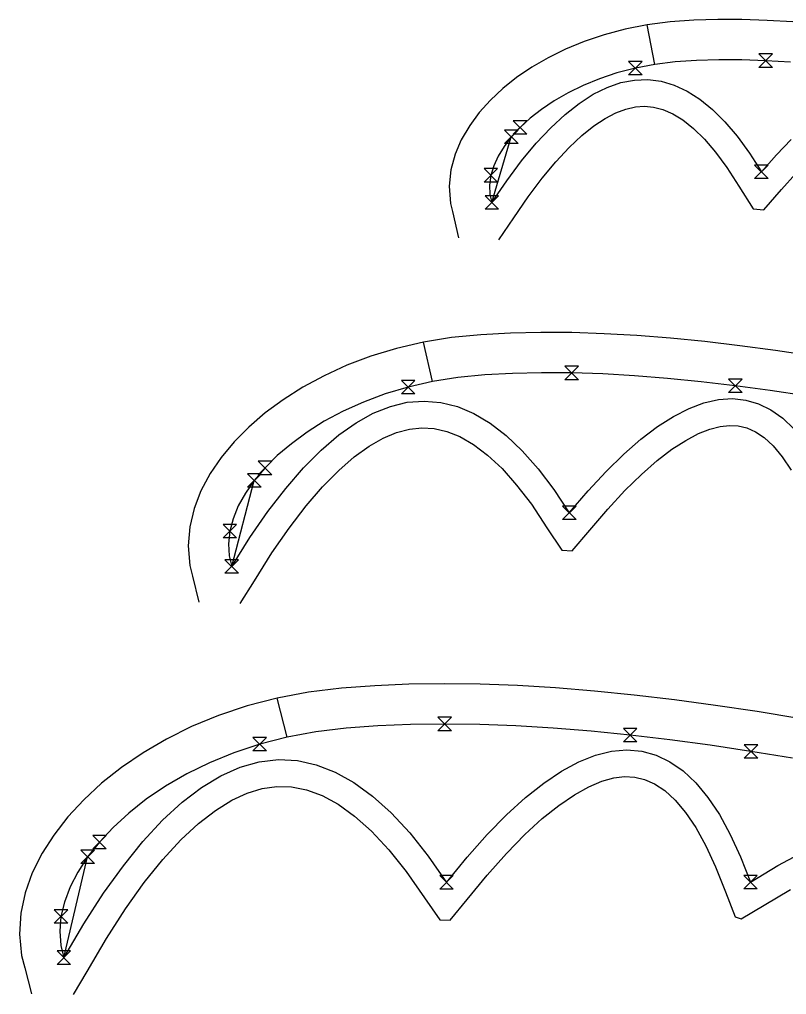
# Model space of a CAD drawing. Header units: metres. Extents: x -641 to 20, y -40 to 904.
# Drawn here: x -550.4 to -265.1, y 452.8 to 815.4 of the extents above; entities that cross this region are included whole.
import ezdxf

# ---------------------------------------------------------------- set-up
doc = ezdxf.new("R2010")
doc.units = ezdxf.units.M

msp = doc.modelspace()

# ---------------------------------------------------------------- linework, layer by layer
for p, q in [((-316.94, 813.48), (-325.11, 811.86)), ((-308.38, 814.6), (-316.94, 813.48)), ((-314.08, 798.76), (-316.94, 813.48)), ((-299.55, 815.22), (-308.38, 814.6)), ((-290.65, 815.44), (-299.55, 815.22)), ((-281.64, 815.41), (-290.65, 815.44)), ((-272.33, 815.11), (-281.64, 815.41)), ((-262.78, 814.56), (-272.33, 815.11)), ((-332.92, 809.78), (-340.31, 807.28)), ((-325.11, 811.86), (-332.92, 809.78)), ((-340.31, 807.28), (-347.28, 804.4)), ((-347.28, 804.4), (-353.79, 801.18)), ((-275.32, 797.62), (-270.32, 802.62)), ((-270.32, 802.62), (-275.32, 802.62)), ((-275.32, 802.62), (-270.32, 797.62)), ((-353.79, 801.18), (-359.86, 797.65)), ((-323.81, 794.85), (-318.81, 799.85)), ((-318.81, 799.85), (-323.81, 799.85)), ((-323.81, 799.85), (-318.81, 794.85)), ((-314.08, 798.76), (-321.31, 797.35)), ((-306.49, 799.72), (-314.08, 798.76)), ((-298.55, 800.25), (-306.49, 799.72)), ((-290.29, 800.45), (-298.55, 800.25)), ((-281.7, 800.41), (-290.29, 800.45)), ((-272.82, 800.12), (-281.7, 800.41)), ((-263.65, 799.58), (-272.82, 800.12)), ((-359.86, 797.65), (-365.46, 793.84)), ((-328.17, 795.55), (-334.64, 793.4)), ((-321.31, 797.35), (-328.17, 795.55)), ((-318.81, 794.85), (-323.81, 794.85)), ((-270.32, 797.62), (-275.32, 797.62)), ((-365.46, 793.84), (-370.6, 789.75)), ((-340.69, 790.92), (-346.32, 788.18)), ((-334.64, 793.4), (-340.69, 790.92)), ((-331.79, 790.18), (-326.68, 791.95)), ((-326.68, 791.95), (-321.64, 792.92)), ((-321.64, 792.92), (-316.65, 793.09)), ((-316.65, 793.09), (-311.73, 792.47)), ((-311.73, 792.47), (-306.86, 791.05)), ((-306.86, 791.05), (-302.05, 788.83)), ((-370.6, 789.75), (-375.22, 785.45)), ((-346.32, 788.18), (-351.5, 785.2)), ((-342.17, 784.25), (-336.95, 787.61)), ((-336.95, 787.61), (-331.79, 790.18)), ((-302.05, 788.83), (-297.3, 785.82)), ((-375.22, 785.45), (-379.42, 780.81)), ((-351.5, 785.2), (-356.22, 782.02)), ((-347.45, 780.09), (-342.17, 784.25)), ((-297.3, 785.82), (-292.6, 782)), ((-379.42, 780.81), (-382.92, 776.06)), ((-356.22, 782.02), (-360.46, 778.71)), ((-352.79, 775.13), (-347.45, 780.09)), ((-332.5, 778.66), (-328.51, 780.73)), ((-328.51, 780.73), (-324.79, 782.13)), ((-324.79, 782.13), (-321.29, 782.93)), ((-321.29, 782.93), (-317.91, 783.17)), ((-317.91, 783.17), (-314.53, 782.87)), ((-314.53, 782.87), (-311.04, 781.97)), ((-311.04, 781.97), (-307.41, 780.39)), ((-307.41, 780.39), (-303.6, 778.06)), ((-292.6, 782), (-287.97, 777.4)), ((-366.71, 772.76), (-361.71, 777.76)), ((-361.71, 777.76), (-366.71, 777.76)), ((-366.71, 777.76), (-361.71, 772.76)), ((-360.46, 778.71), (-364.21, 775.26)), ((-336.76, 775.84), (-332.5, 778.66)), ((-303.6, 778.06), (-299.66, 774.92)), ((-287.97, 777.4), (-283.39, 771.99)), ((-382.92, 776.06), (-386.07, 770.71)), ((-369.95, 769.26), (-364.95, 774.26)), ((-364.95, 774.26), (-369.95, 774.26)), ((-369.95, 774.26), (-364.95, 769.26)), ((-364.21, 775.26), (-367.45, 771.76)), ((-361.71, 772.76), (-366.71, 772.76)), ((-358.19, 769.38), (-352.79, 775.13)), ((-341.26, 772.24), (-336.76, 775.84)), ((-299.66, 774.92), (-295.6, 770.94)), ((-386.07, 770.71), (-388.33, 765.31)), ((-374.73, 747.33), (-367.45, 771.76)), ((-367.45, 771.76), (-370.17, 768.16)), ((-364.95, 769.26), (-369.95, 769.26)), ((-363.64, 762.83), (-358.19, 769.38)), ((-345.98, 767.81), (-341.26, 772.24)), ((-295.6, 770.94), (-291.48, 766.1)), ((-283.39, 771.99), (-278.88, 765.78)), ((-268.82, 765.12), (-263.37, 770.77)), ((-388.33, 765.31), (-389.9, 759.49)), ((-370.17, 768.16), (-372.35, 764.65)), ((-350.89, 762.54), (-345.98, 767.81)), ((-291.48, 766.1), (-287.31, 760.41)), ((-278.88, 765.78), (-274.42, 758.78)), ((-372.35, 764.65), (-373.98, 760.95)), ((-369.16, 755.48), (-363.64, 762.83)), ((-355.96, 756.43), (-350.89, 762.54)), ((-274.42, 758.78), (-268.82, 765.12)), ((-389.9, 759.49), (-390.53, 753.41)), ((-377.54, 754.97), (-372.54, 759.97)), ((-372.54, 759.97), (-377.54, 759.97)), ((-377.54, 759.97), (-372.54, 754.97)), ((-373.98, 760.95), (-375.04, 757.47)), ((-287.31, 760.41), (-282.86, 753.41)), ((-276.92, 756.28), (-271.92, 761.28)), ((-271.92, 761.28), (-276.92, 761.28)), ((-276.92, 761.28), (-271.92, 756.28)), ((-266.93, 752.16), (-261.62, 758.18)), ((-372.54, 754.97), (-377.54, 754.97)), ((-375.04, 757.47), (-375.53, 753.85)), ((-374.73, 747.33), (-369.16, 755.48)), ((-361.16, 749.48), (-355.96, 756.43)), ((-271.92, 756.28), (-276.92, 756.28)), ((-390.53, 753.41), (-390.05, 747.06)), ((-375.53, 753.85), (-375.43, 750.39)), ((-282.86, 753.41), (-277.49, 744.98)), ((-273.55, 744.67), (-266.93, 752.16)), ((-377.23, 744.83), (-372.23, 749.83)), ((-372.23, 749.83), (-377.23, 749.83)), ((-377.23, 749.83), (-372.23, 744.83)), ((-377.23, 744.83), (-372.23, 749.83)), ((-372.23, 749.83), (-377.23, 749.83)), ((-377.23, 749.83), (-372.23, 744.83)), ((-375.43, 750.39), (-374.73, 747.33)), ((-366.48, 741.68), (-361.16, 749.48)), ((-390.05, 747.06), (-389.36, 744)), ((-389.36, 744), (-387.13, 734.25)), ((-372.23, 744.83), (-377.23, 744.83)), ((-372.23, 744.83), (-377.23, 744.83)), ((-277.49, 744.98), (-273.55, 744.67)), ((-372.12, 733.43), (-366.48, 741.68)), ((-389.65, 697.12), (-400.15, 695.41)), ((-378.78, 698.19), (-389.65, 697.12)), ((-367.73, 698.77), (-378.78, 698.19)), ((-356.5, 699.03), (-367.73, 698.77)), ((-344.88, 698.96), (-356.5, 699.03)), ((-332.96, 698.57), (-344.88, 698.96)), ((-320.72, 697.88), (-332.96, 698.57)), ((-308.2, 696.91), (-320.72, 697.88)), ((-295.4, 695.64), (-308.2, 696.91)), ((-410.16, 693.09), (-419.68, 690.2)), ((-400.15, 695.41), (-410.16, 693.09)), ((-396.81, 680.79), (-400.15, 695.41)), ((-282.38, 694.11), (-295.4, 695.64)), ((-269.12, 692.32), (-282.38, 694.11)), ((-419.68, 690.2), (-428.68, 686.8)), ((-255.68, 690.29), (-269.12, 692.32)), ((-428.68, 686.8), (-437.12, 682.93)), ((-347.49, 681.46), (-342.49, 686.46)), ((-342.49, 686.46), (-347.49, 686.46)), ((-347.49, 686.46), (-342.49, 681.46)), ((-437.12, 682.93), (-445, 678.66)), ((-387.3, 682.3), (-396.81, 680.79)), ((-377.34, 683.26), (-387.3, 682.3)), ((-366.96, 683.79), (-377.34, 683.26)), ((-356.16, 684.04), (-366.96, 683.79)), ((-344.99, 683.96), (-356.16, 684.04)), ((-333.45, 683.58), (-344.99, 683.96)), ((-321.57, 682.91), (-333.45, 683.58)), ((-309.37, 681.95), (-321.57, 682.91)), ((-296.88, 680.71), (-309.37, 681.95)), ((-445, 678.66), (-452.29, 674.02)), ((-405.86, 678.72), (-414.43, 676.16)), ((-408.36, 676.22), (-403.36, 681.22)), ((-403.36, 681.22), (-408.36, 681.22)), ((-408.36, 681.22), (-403.36, 676.22)), ((-396.81, 680.79), (-405.86, 678.72)), ((-342.49, 681.46), (-347.49, 681.46)), ((-284.13, 679.21), (-296.88, 680.71)), ((-286.63, 676.71), (-281.63, 681.71)), ((-281.63, 681.71), (-286.63, 681.71)), ((-286.63, 681.71), (-281.63, 676.71)), ((-271.13, 677.46), (-284.13, 679.21)), ((-414.43, 676.16), (-422.49, 673.14)), ((-403.36, 676.22), (-408.36, 676.22)), ((-281.63, 676.71), (-286.63, 676.71)), ((-257.92, 675.46), (-271.13, 677.46)), ((-452.29, 674.02), (-458.98, 669.07)), ((-422.49, 673.14), (-430.02, 669.72)), ((-418.8, 669.01), (-412.45, 671.54)), ((-412.45, 671.54), (-406.14, 673.05)), ((-406.14, 673.05), (-399.89, 673.53)), ((-399.89, 673.53), (-393.68, 673)), ((-393.68, 673), (-387.53, 671.44)), ((-387.53, 671.44), (-381.43, 668.86)), ((-301.34, 670.76), (-295.77, 672.84)), ((-295.77, 672.84), (-290.4, 674.05)), ((-290.4, 674.05), (-285.22, 674.41)), ((-285.22, 674.41), (-280.25, 673.89)), ((-280.25, 673.89), (-275.47, 672.51)), ((-275.47, 672.51), (-270.88, 670.27)), ((-458.98, 669.07), (-465.09, 663.82)), ((-430.02, 669.72), (-437.01, 665.97)), ((-425.21, 665.46), (-418.8, 669.01)), ((-381.43, 668.86), (-375.37, 665.27)), ((-313.08, 664), (-307.11, 667.81)), ((-307.11, 667.81), (-301.34, 670.76)), ((-270.88, 670.27), (-266.5, 667.15)), ((-465.09, 663.82), (-470.52, 658.34)), ((-437.01, 665.97), (-443.43, 661.92)), ((-431.66, 660.89), (-425.21, 665.46)), ((-375.37, 665.27), (-369.37, 660.64)), ((-319.24, 659.32), (-313.08, 664)), ((-293.57, 663.08), (-289.72, 664.08)), ((-289.72, 664.08), (-286.25, 664.46)), ((-286.25, 664.46), (-283.02, 664.28)), ((-283.02, 664.28), (-279.87, 663.53)), ((-266.5, 667.15), (-262.31, 663.18)), ((-443.43, 661.92), (-449.26, 657.65)), ((-438.17, 655.29), (-431.66, 660.89)), ((-415.1, 659.72), (-410.12, 661.81)), ((-410.12, 661.81), (-405.36, 663.08)), ((-405.36, 663.08), (-400.74, 663.57)), ((-400.74, 663.57), (-396.13, 663.3)), ((-396.13, 663.3), (-391.42, 662.23)), ((-391.42, 662.23), (-386.54, 660.27)), ((-386.54, 660.27), (-381.47, 657.34)), ((-369.37, 660.64), (-363.42, 655)), ((-302.56, 658.9), (-297.84, 661.39)), ((-297.84, 661.39), (-293.57, 663.08)), ((-279.87, 663.53), (-276.67, 662.11)), ((-276.67, 662.11), (-273.38, 659.9)), ((-470.52, 658.34), (-475.39, 652.51)), ((-449.26, 657.65), (-454.5, 653.2)), ((-425.89, 652.72), (-420.36, 656.71)), ((-420.36, 656.71), (-415.1, 659.72)), ((-381.47, 657.34), (-376.25, 653.39)), ((-325.6, 653.77), (-319.24, 659.32)), ((-307.69, 655.57), (-302.56, 658.9)), ((-273.38, 659.9), (-270.03, 656.82)), ((-270.03, 656.82), (-266.65, 652.8)), ((-454.5, 653.2), (-459.1, 648.6)), ((-444.73, 648.68), (-438.17, 655.29)), ((-376.25, 653.39), (-370.91, 648.37)), ((-363.42, 655), (-357.52, 648.34)), ((-332.16, 647.37), (-325.6, 653.77)), ((-313.2, 651.35), (-307.69, 655.57)), ((-475.39, 652.51), (-479.42, 646.59)), ((-461.6, 646.1), (-456.6, 651.1)), ((-456.6, 651.1), (-461.6, 651.1)), ((-461.6, 651.1), (-456.6, 646.1)), ((-431.65, 647.71), (-425.89, 652.72)), ((-319.04, 646.24), (-313.2, 651.35)), ((-266.65, 652.8), (-263.3, 647.83)), ((-479.42, 646.59), (-482.93, 640.13)), ((-465.57, 641.45), (-460.57, 646.45)), ((-460.57, 646.45), (-465.57, 646.45)), ((-465.57, 646.45), (-460.57, 641.45)), ((-459.1, 648.6), (-463.07, 643.95)), ((-456.6, 646.1), (-461.6, 646.1)), ((-451.34, 641.04), (-444.73, 648.68)), ((-437.63, 641.64), (-431.65, 647.71)), ((-370.91, 648.37), (-365.48, 642.28)), ((-357.52, 648.34), (-351.67, 640.66)), ((-338.92, 640.09), (-332.16, 647.37)), ((-325.18, 640.21), (-319.04, 646.24)), ((-471.47, 612), (-463.07, 643.95)), ((-463.07, 643.95), (-466.38, 639.19)), ((-365.48, 642.28), (-360, 635.11)), ((-482.93, 640.13), (-485.43, 633.59)), ((-466.38, 639.19), (-469.01, 634.55)), ((-460.57, 641.45), (-465.57, 641.45)), ((-458, 632.38), (-451.34, 641.04)), ((-443.78, 634.5), (-437.63, 641.64)), ((-351.67, 640.66), (-345.88, 631.95)), ((-345.88, 631.95), (-338.92, 640.09)), ((-331.59, 633.29), (-325.18, 640.21)), ((-360, 635.11), (-354.2, 626.41)), ((-485.43, 633.59), (-487.08, 626.76)), ((-469.01, 634.55), (-470.95, 629.7)), ((-464.71, 622.7), (-458, 632.38)), ((-450.07, 626.29), (-443.78, 634.5)), ((-348.38, 629.45), (-343.38, 634.45)), ((-343.38, 634.45), (-348.38, 634.45)), ((-348.38, 634.45), (-343.38, 629.45)), ((-338.27, 625.45), (-331.59, 633.29)), ((-474.67, 622.65), (-469.67, 627.65)), ((-469.67, 627.65), (-474.67, 627.65)), ((-474.67, 627.65), (-469.67, 622.65)), ((-470.95, 629.7), (-472.17, 625.15)), ((-343.38, 629.45), (-348.38, 629.45)), ((-487.08, 626.76), (-487.66, 619.65)), ((-472.17, 625.15), (-472.68, 620.44)), ((-456.49, 617.01), (-450.07, 626.29)), ((-354.2, 626.41), (-348.65, 618.08)), ((-344.77, 617.85), (-338.27, 625.45)), ((-469.67, 622.65), (-474.67, 622.65)), ((-472.68, 620.44), (-472.44, 615.95)), ((-471.47, 612), (-464.71, 622.7)), ((-487.66, 619.65), (-487.01, 612.37)), ((-463.02, 606.66), (-456.49, 617.01)), ((-348.65, 618.08), (-344.77, 617.85)), ((-473.97, 609.5), (-468.97, 614.5)), ((-468.97, 614.5), (-473.97, 614.5)), ((-473.97, 614.5), (-468.97, 609.5)), ((-473.97, 609.5), (-468.97, 614.5)), ((-468.97, 614.5), (-473.97, 614.5)), ((-473.97, 614.5), (-468.97, 609.5)), ((-472.44, 615.95), (-471.47, 612)), ((-487.01, 612.37), (-486.04, 608.42)), ((-468.97, 609.5), (-473.97, 609.5)), ((-468.97, 609.5), (-473.97, 609.5)), ((-486.04, 608.42), (-483.65, 598.71)), ((-468.36, 598.21), (-463.02, 606.66)), ((-430.65, 566.71), (-442.85, 565.22)), ((-418.23, 567.64), (-430.65, 566.71)), ((-405.56, 568.2), (-418.23, 567.64)), ((-392.46, 568.38), (-405.56, 568.2)), ((-378.98, 568.2), (-392.46, 568.38)), ((-365.15, 567.68), (-378.98, 568.2)), ((-350.99, 566.83), (-365.15, 567.68)), ((-336.5, 565.65), (-350.99, 566.83)), ((-454.6, 563.01), (-465.77, 560.1)), ((-442.85, 565.22), (-454.6, 563.01)), ((-450.86, 548.48), (-454.6, 563.01)), ((-321.75, 564.16), (-336.5, 565.65)), ((-306.73, 562.38), (-321.75, 564.16)), ((-291.49, 560.32), (-306.73, 562.38)), ((-465.77, 560.1), (-476.39, 556.55)), ((-276.05, 557.99), (-291.49, 560.32)), ((-476.39, 556.55), (-486.39, 552.42)), ((-394.76, 550.88), (-389.76, 555.88)), ((-389.76, 555.88), (-394.76, 555.88)), ((-394.76, 555.88), (-389.76, 550.88)), ((-260.45, 555.42), (-276.05, 557.99)), ((-486.39, 552.42), (-495.75, 547.77)), ((-428.87, 551.81), (-440.12, 550.47)), ((-417.13, 552.68), (-428.87, 551.81)), ((-404.91, 553.21), (-417.13, 552.68)), ((-392.26, 553.38), (-404.91, 553.21)), ((-379.19, 553.2), (-392.26, 553.38)), ((-365.72, 552.69), (-379.19, 553.2)), ((-351.89, 551.85), (-365.72, 552.69)), ((-337.73, 550.7), (-351.89, 551.85)), ((-325.75, 546.74), (-320.75, 551.74)), ((-320.75, 551.74), (-325.75, 551.74)), ((-325.75, 551.74), (-320.75, 546.74)), ((-495.75, 547.77), (-504.46, 542.67)), ((-463.56, 543.36), (-458.56, 548.36)), ((-458.56, 548.36), (-463.56, 548.36)), ((-463.56, 548.36), (-458.56, 543.36)), ((-450.86, 548.48), (-461.06, 545.86)), ((-440.12, 550.47), (-450.86, 548.48)), ((-389.76, 550.88), (-394.76, 550.88)), ((-323.25, 549.24), (-337.73, 550.7)), ((-308.5, 547.49), (-323.25, 549.24)), ((-461.06, 545.86), (-470.7, 542.67)), ((-320.75, 546.74), (-325.75, 546.74)), ((-293.5, 545.46), (-308.5, 547.49)), ((-278.29, 543.16), (-293.5, 545.46)), ((-280.79, 540.66), (-275.79, 545.66)), ((-275.79, 545.66), (-280.79, 545.66)), ((-280.79, 545.66), (-275.79, 540.66)), ((-504.46, 542.67), (-512.5, 537.17)), ((-470.7, 542.67), (-479.76, 538.96)), ((-458.56, 543.36), (-463.56, 543.36)), ((-342.34, 539.32), (-336.16, 541.79)), ((-336.16, 541.79), (-330.19, 543.27)), ((-330.19, 543.27), (-324.43, 543.77)), ((-324.43, 543.77), (-318.88, 543.28)), ((-318.88, 543.28), (-313.55, 541.81)), ((-313.55, 541.81), (-308.43, 539.35)), ((-275.79, 540.66), (-280.79, 540.66)), ((-262.9, 540.62), (-278.29, 543.16)), ((-512.5, 537.17), (-519.85, 531.33)), ((-479.76, 538.96), (-488.22, 534.8)), ((-475.52, 534.16), (-468.36, 537.33)), ((-468.36, 537.33), (-461.23, 539.32)), ((-461.23, 539.32), (-454.12, 540.13)), ((-454.12, 540.13), (-447.05, 539.77)), ((-447.05, 539.77), (-440.01, 538.23)), ((-440.01, 538.23), (-433, 535.51)), ((-348.73, 535.87), (-342.34, 539.32)), ((-308.43, 539.35), (-303.52, 535.91)), ((-488.22, 534.8), (-496.05, 530.25)), ((-482.71, 529.82), (-475.52, 534.16)), ((-433, 535.51), (-426.02, 531.61)), ((-355.34, 531.43), (-348.73, 535.87)), ((-333.75, 532.08), (-329.33, 533.31)), ((-329.33, 533.31), (-325.31, 533.81)), ((-325.31, 533.81), (-321.54, 533.64)), ((-321.54, 533.64), (-317.88, 532.79)), ((-303.52, 535.91), (-298.82, 531.48)), ((-519.85, 531.33), (-526.52, 525.19)), ((-496.05, 530.25), (-503.23, 525.38)), ((-489.94, 524.3), (-482.71, 529.82)), ((-460.09, 529.38), (-454.64, 530.14)), ((-454.64, 530.14), (-449.19, 530)), ((-449.19, 530), (-443.62, 528.9)), ((-426.02, 531.61), (-419.06, 526.54)), ((-362.16, 526.01), (-355.34, 531.43)), ((-343.98, 527.07), (-338.63, 530.03)), ((-338.63, 530.03), (-333.75, 532.08)), ((-317.88, 532.79), (-314.17, 531.16)), ((-314.17, 531.16), (-310.38, 528.63)), ((-298.82, 531.48), (-294.33, 526.07)), ((-471.48, 525.02), (-465.67, 527.7)), ((-465.67, 527.7), (-460.09, 529.38)), ((-443.62, 528.9), (-437.87, 526.77)), ((-437.87, 526.77), (-431.91, 523.53)), ((-419.06, 526.54), (-412.14, 520.29)), ((-369.19, 519.61), (-362.16, 526.01)), ((-349.77, 523.13), (-343.98, 527.07)), ((-310.38, 528.63), (-306.52, 525.1)), ((-294.33, 526.07), (-290.06, 519.67)), ((-526.52, 525.19), (-532.43, 518.8)), ((-503.23, 525.38), (-509.74, 520.25)), ((-497.19, 517.6), (-489.94, 524.3)), ((-477.54, 521.26), (-471.48, 525.02)), ((-431.91, 523.53), (-425.76, 519.12)), ((-355.94, 518.19), (-349.77, 523.13)), ((-306.52, 525.1), (-302.65, 520.51)), ((-532.43, 518.8), (-537.67, 512.09)), ((-509.74, 520.25), (-515.57, 514.94)), ((-483.86, 516.35), (-477.54, 521.26)), ((-425.76, 519.12), (-419.47, 513.49)), ((-412.14, 520.29), (-405.25, 512.86)), ((-376.43, 512.22), (-369.19, 519.61)), ((-302.65, 520.51), (-298.82, 514.85)), ((-290.06, 519.67), (-286, 512.29)), ((-504.47, 509.72), (-497.19, 517.6)), ((-490.4, 510.25), (-483.86, 516.35)), ((-362.46, 512.22), (-355.94, 518.19)), ((-537.67, 512.09), (-542, 505.29)), ((-523.19, 506.97), (-518.19, 511.97)), ((-518.19, 511.97), (-523.19, 511.97)), ((-523.19, 511.97), (-518.19, 506.97)), ((-515.57, 514.94), (-520.69, 509.47)), ((-419.47, 513.49), (-413.07, 506.63)), ((-405.25, 512.86), (-398.39, 504.26)), ((-383.89, 503.84), (-376.43, 512.22)), ((-369.29, 505.22), (-362.46, 512.22)), ((-298.82, 514.85), (-295.08, 508.11)), ((-286, 512.29), (-282.15, 503.92)), ((-520.69, 509.47), (-525.07, 503.95)), ((-511.78, 500.67), (-504.47, 509.72)), ((-497.13, 502.93), (-490.4, 510.25)), ((-295.08, 508.11), (-291.47, 500.3)), ((-542, 505.29), (-545.68, 498)), ((-527.57, 501.45), (-522.57, 506.45)), ((-522.57, 506.45), (-527.57, 506.45)), ((-527.57, 506.45), (-522.57, 501.45)), ((-518.19, 506.97), (-523.19, 506.97)), ((-413.07, 506.63), (-406.59, 498.53)), ((-398.39, 504.26), (-391.56, 494.48)), ((-376.42, 497.19), (-369.29, 505.22)), ((-268.25, 500.69), (-258.21, 506.02)), ((-533.9, 466.45), (-525.07, 503.95)), ((-525.07, 503.95), (-528.72, 498.31)), ((-522.57, 501.45), (-527.57, 501.45)), ((-519.12, 490.44), (-511.78, 500.67)), ((-504, 494.39), (-497.13, 502.93)), ((-391.56, 494.48), (-383.89, 503.84)), ((-282.15, 503.92), (-278.51, 494.57)), ((-278.51, 494.57), (-268.25, 500.69)), ((-545.68, 498), (-548.27, 490.64)), ((-528.72, 498.31), (-531.6, 492.84)), ((-406.59, 498.53), (-399.75, 488.75)), ((-394.06, 491.98), (-389.06, 496.98)), ((-389.06, 496.98), (-394.06, 496.98)), ((-394.06, 496.98), (-389.06, 491.98)), ((-383.82, 488.14), (-376.42, 497.19)), ((-291.47, 500.3), (-287.83, 490.94)), ((-281.01, 492.07), (-276.01, 497.07)), ((-276.01, 497.07), (-281.01, 497.07)), ((-281.01, 497.07), (-276.01, 492.07)), ((-511, 484.61), (-504, 494.39)), ((-548.27, 490.64), (-549.92, 483.07)), ((-531.6, 492.84), (-533.69, 487.13)), ((-526.5, 479.04), (-519.12, 490.44)), ((-389.06, 491.98), (-394.06, 491.98)), ((-287.83, 490.94), (-284.21, 481.62)), ((-276.01, 492.07), (-281.01, 492.07)), ((-273.39, 485.98), (-263.56, 491.85)), ((-533.69, 487.13), (-534.98, 481.78)), ((-399.75, 488.75), (-394.03, 480.56)), ((-390.16, 480.41), (-383.82, 488.14)), ((-549.92, 483.07), (-550.41, 475.23)), ((-537.48, 479.28), (-532.48, 484.28)), ((-532.48, 484.28), (-537.48, 484.28)), ((-537.48, 484.28), (-532.48, 479.28)), ((-518.1, 473.61), (-511, 484.61)), ((-281.98, 480.86), (-273.39, 485.98)), ((-532.48, 479.28), (-537.48, 479.28)), ((-534.98, 481.78), (-535.45, 476.28)), ((-533.9, 466.45), (-526.5, 479.04)), ((-394.03, 480.56), (-390.16, 480.41)), ((-284.21, 481.62), (-281.98, 480.86)), ((-550.41, 475.23), (-549.61, 467.29)), ((-535.45, 476.28), (-535.08, 471.04)), ((-525.28, 461.38), (-518.1, 473.61)), ((-536.4, 463.95), (-531.4, 468.95)), ((-531.4, 468.95), (-536.4, 468.95)), ((-536.4, 468.95), (-531.4, 463.95)), ((-536.4, 463.95), (-531.4, 468.95)), ((-531.4, 468.95), (-536.4, 468.95)), ((-536.4, 468.95), (-531.4, 463.95)), ((-535.08, 471.04), (-533.9, 466.45)), ((-549.61, 467.29), (-548.42, 462.7)), ((-548.42, 462.7), (-545.92, 453.02)), ((-531.4, 463.95), (-536.4, 463.95)), ((-531.4, 463.95), (-536.4, 463.95)), ((-530.35, 452.76), (-525.28, 461.38))]:
    msp.add_line(p, q)

doc.saveas('drawing.dxf')
